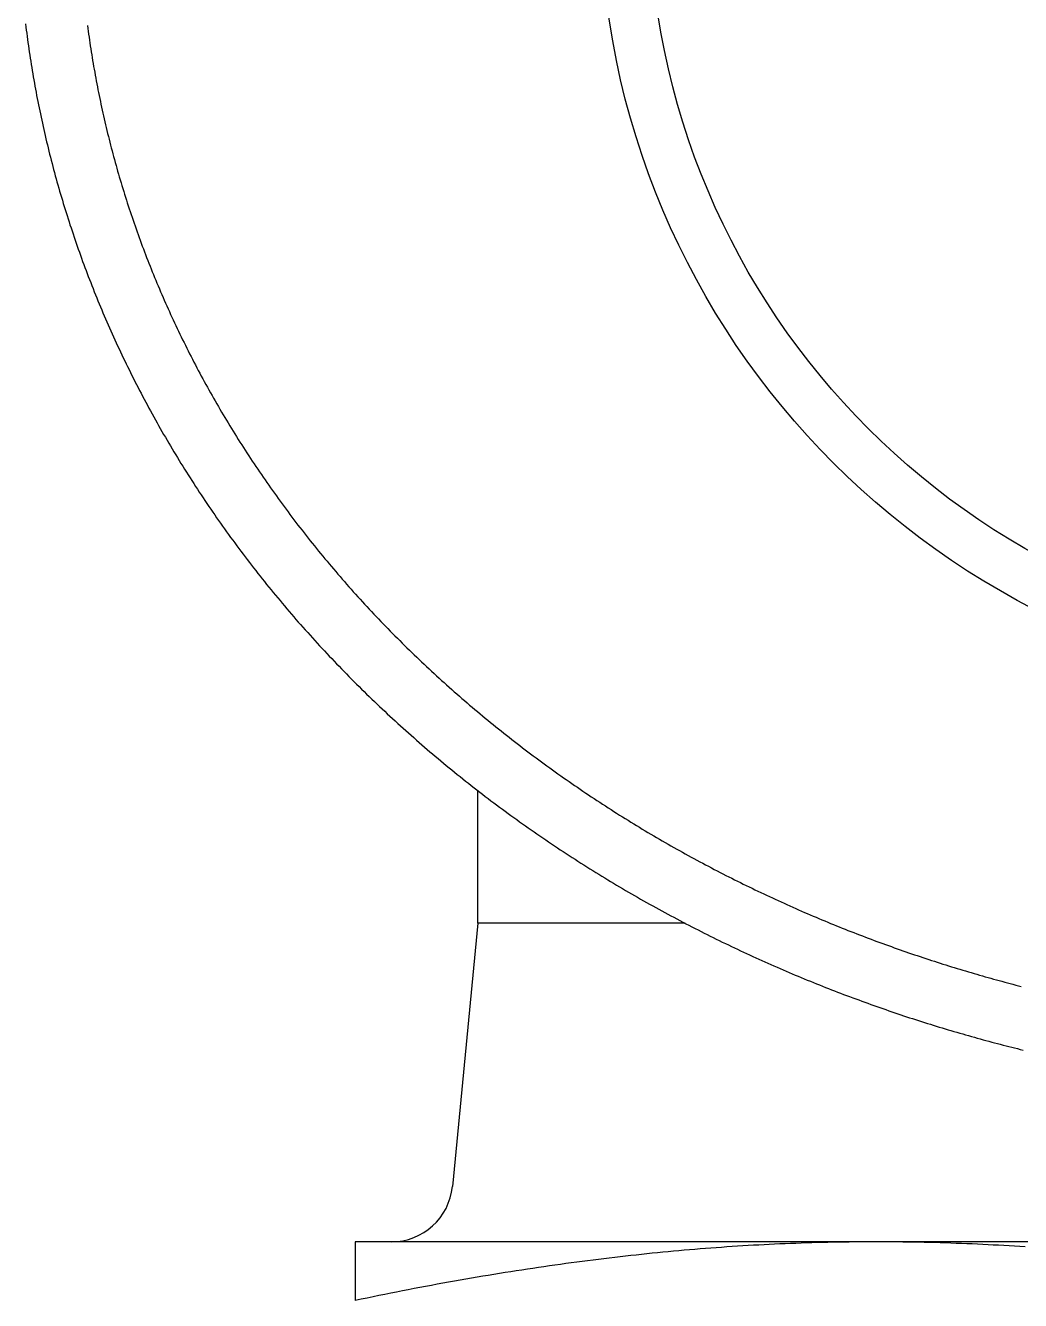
# Model space of a CAD drawing. Extents: x -15 to 88, y -14 to 40.
# Drawn here: x 63.14 to 71.26, y 16.52 to 26.93 of the extents above; entities that cross this region are included whole.
import ezdxf

# ---------------------------------------------------------------- set-up
doc = ezdxf.new("R2010")
doc.units = 0
doc.layers.get('0').update_dxf_attribs({"linetype": 'CONTINUOUS'})

msp = doc.modelspace()

# ---------------------------------------------------------------- linework, layer by layer
at = {"color": 7, "linetype": 'CONTINUOUS'}
for p, q in [((66.82802, 19.6), (66.82802, 20.68278)), ((66.82802, 19.6), (66.6215, 17.45214)), ((68.51969, 19.6), (66.82802, 19.6)), ((82.82802, 17), (65.82802, 17)), ((65.82802, 17), (65.82802, 16.5214))]:
    msp.add_line(p, q, dxfattribs=at)
at = {"color": 7}
for points in [[(63.1387, 26.9384, 0), (63.1418, 26.913, 0), (63.145, 26.8876, 0), (63.1482, 26.8622, 0), (63.1516, 26.8368, 0), (63.155, 26.8115, 0), (63.1585, 26.7861, 0), (63.162, 26.7607, 0), (63.1657, 26.7353, 0), (63.1694, 26.7099, 0), (63.1732, 26.6846, 0), (63.177, 26.6592, 0), (63.181, 26.6339, 0), (63.185, 26.6085, 0), (63.1891, 26.5832, 0), (63.1933, 26.5578, 0), (63.1976, 26.5325, 0), (63.2019, 26.5072, 0), (63.2063, 26.4818, 0), (63.2108, 26.4565, 0), (63.2154, 26.4312, 0), (63.22, 26.4059, 0), (63.2247, 26.3806, 0), (63.2295, 26.3553, 0), (63.2344, 26.33, 0), (63.2394, 26.3047, 0), (63.2444, 26.2794, 0), (63.2495, 26.2541, 0), (63.2547, 26.2289, 0), (63.26, 26.2036, 0), (63.2653, 26.1783, 0), (63.2707, 26.1531, 0), (63.2762, 26.1278, 0), (63.2818, 26.1026, 0), (63.2875, 26.0774, 0), (63.2932, 26.0522, 0), (63.299, 26.0269, 0), (63.3049, 26.0017, 0), (63.3109, 25.9765, 0), (63.3169, 25.9513, 0), (63.323, 25.9262, 0), (63.3293, 25.901, 0), (63.3355, 25.8758, 0), (63.3419, 25.8507, 0), (63.3483, 25.8255, 0), (63.3549, 25.8004, 0), (63.3614, 25.7752, 0), (63.3681, 25.7501, 0), (63.3749, 25.725, 0), (63.3817, 25.6999, 0), (63.3886, 25.6748, 0), (63.3956, 25.6497, 0), (63.4027, 25.6246, 0), (63.4098, 25.5995, 0), (63.417, 25.5745, 0), (63.4243, 25.5494, 0), (63.4317, 25.5244, 0), (63.4392, 25.4993, 0), (63.4467, 25.4743, 0), (63.4543, 25.4493, 0), (63.462, 25.4243, 0), (63.4698, 25.3993, 0), (63.4777, 25.3743, 0), (63.4856, 25.3494, 0), (63.4936, 25.3244, 0), (63.5017, 25.2995, 0), (63.5099, 25.2745, 0), (63.5181, 25.2496, 0), (63.5264, 25.2247, 0), (63.5349, 25.1998, 0), (63.5433, 25.1749, 0), (63.5519, 25.15, 0), (63.5605, 25.1252, 0), (63.5693, 25.1003, 0), (63.5781, 25.0755, 0), (63.587, 25.0506, 0), (63.5959, 25.0258, 0), (63.605, 25.001, 0), (63.6141, 24.9762, 0), (63.6233, 24.9514, 0), (63.6326, 24.9267, 0), (63.6419, 24.9019, 0), (63.6513, 24.8772, 0), (63.6609, 24.8524, 0), (63.6705, 24.8277, 0), (63.6801, 24.803, 0), (63.6899, 24.7783, 0), (63.6997, 24.7537, 0), (63.7096, 24.729, 0), (63.7196, 24.7044, 0), (63.7297, 24.6797, 0), (63.7399, 24.6551, 0), (63.7501, 24.6305, 0), (63.7604, 24.606, 0), (63.7708, 24.5814, 0), (63.7813, 24.5568, 0), (63.7918, 24.5323, 0), (63.8025, 24.5078, 0), (63.8132, 24.4833, 0), (63.824, 24.4588, 0), (63.8348, 24.4343, 0), (63.8458, 24.4099, 0), (63.8568, 24.3854, 0), (63.8679, 24.361, 0), (63.8791, 24.3366, 0), (63.8904, 24.3122, 0), (63.9018, 24.2878, 0), (63.9132, 24.2635, 0), (63.9247, 24.2391, 0), (63.9363, 24.2148, 0), (63.948, 24.1905, 0), (63.9597, 24.1662, 0), (63.9716, 24.142, 0), (63.9835, 24.1177, 0), (63.9955, 24.0935, 0), (64.0075, 24.0693, 0), (64.0197, 24.0451, 0), (64.0319, 24.0209, 0), (64.0442, 23.9968, 0), (64.0566, 23.9727, 0), (64.0691, 23.9486, 0), (64.0817, 23.9245, 0), (64.0943, 23.9004, 0), (64.107, 23.8763, 0), (64.1198, 23.8523, 0), (64.1327, 23.8283, 0), (64.1456, 23.8043, 0), (64.1587, 23.7803, 0), (64.1718, 23.7564, 0), (64.185, 23.7325, 0), (64.1983, 23.7086, 0), (64.2116, 23.6847, 0), (64.2251, 23.6608, 0), (64.2386, 23.637, 0), (64.2522, 23.6132, 0), (64.2659, 23.5894, 0), (64.2797, 23.5656, 0), (64.2935, 23.5418, 0), (64.3074, 23.5181, 0), (64.3214, 23.4944, 0), (64.3355, 23.4707, 0), (64.3497, 23.4471, 0), (64.3639, 23.4234, 0), (64.3783, 23.3998, 0), (64.3927, 23.3762, 0), (64.4072, 23.3526, 0), (64.4218, 23.3291, 0), (64.4364, 23.3055, 0), (64.4512, 23.282, 0), (64.466, 23.2586, 0), (64.4809, 23.2351, 0), (64.4959, 23.2117, 0), (64.511, 23.1883, 0), (64.5261, 23.1649, 0), (64.5414, 23.1415, 0), (64.5567, 23.1182, 0), (64.5721, 23.0949, 0), (64.5876, 23.0716, 0), (64.6031, 23.0484, 0), (64.6187, 23.0252, 0), (64.6345, 23.002, 0), (64.6502, 22.9788, 0), (64.6661, 22.9557, 0), (64.6821, 22.9326, 0), (64.6981, 22.9095, 0), (64.7142, 22.8865, 0), (64.7304, 22.8635, 0), (64.7467, 22.8405, 0), (64.763, 22.8175, 0), (64.7794, 22.7946, 0), (64.7959, 22.7717, 0), (64.8125, 22.7488, 0), (64.8292, 22.726, 0), (64.8459, 22.7032, 0), (64.8627, 22.6805, 0), (64.8796, 22.6577, 0), (64.8966, 22.635, 0), (64.9137, 22.6124, 0), (64.9308, 22.5898, 0), (64.948, 22.5672, 0), (64.9653, 22.5446, 0), (64.9826, 22.5221, 0), (65.0001, 22.4996, 0), (65.0176, 22.4772, 0), (65.0351, 22.4548, 0), (65.0528, 22.4324, 0), (65.0705, 22.4101, 0), (65.0884, 22.3878, 0), (65.1063, 22.3655, 0), (65.1242, 22.3433, 0), (65.1423, 22.3211, 0), (65.1604, 22.2989, 0), (65.1786, 22.2768, 0), (65.1968, 22.2548, 0), (65.2152, 22.2327, 0), (65.2336, 22.2108, 0), (65.2521, 22.1888, 0), (65.2706, 22.1669, 0), (65.2893, 22.145, 0), (65.308, 22.1232, 0), (65.3268, 22.1015, 0), (65.3456, 22.0797, 0), (65.3646, 22.058, 0), (65.3836, 22.0364, 0), (65.4026, 22.0148, 0), (65.4218, 21.9932, 0), (65.441, 21.9717, 0), (65.4603, 21.9503, 0), (65.4796, 21.9289, 0), (65.499, 21.9075, 0), (65.5185, 21.8862, 0), (65.5381, 21.8649, 0), (65.5577, 21.8437, 0), (65.5774, 21.8225, 0), (65.5971, 21.8014, 0), (65.617, 21.7803, 0), (65.6369, 21.7593, 0), (65.6568, 21.7383, 0), (65.6768, 21.7174, 0), (65.6969, 21.6965, 0), (65.7171, 21.6757, 0), (65.7373, 21.6549, 0), (65.7576, 21.6342, 0), (65.7779, 21.6135, 0), (65.7983, 21.5929, 0), (65.8188, 21.5723, 0), (65.8393, 21.5518, 0), (65.8599, 21.5313, 0), (65.8806, 21.5109, 0), (65.9013, 21.4906, 0), (65.9221, 21.4703, 0), (65.9429, 21.45, 0), (65.9638, 21.4298, 0), (65.9848, 21.4097, 0), (66.0058, 21.3896, 0), (66.0269, 21.3696, 0), (66.048, 21.3496, 0), (66.0692, 21.3297, 0), (66.0904, 21.3098, 0), (66.1117, 21.29, 0), (66.1331, 21.2703, 0), (66.1545, 21.2506, 0), (66.176, 21.231, 0), (66.1975, 21.2114, 0), (66.2191, 21.1919, 0), (66.2407, 21.1724, 0), (66.2624, 21.153, 0), (66.2842, 21.1337, 0), (66.306, 21.1144, 0), (66.3278, 21.0952, 0), (66.3497, 21.076, 0), (66.3717, 21.0569, 0), (66.3937, 21.0379, 0), (66.4158, 21.0189, 0), (66.4379, 21, 0), (66.4601, 20.9811, 0), (66.4823, 20.9624, 0), (66.5045, 20.9436, 0), (66.5269, 20.925, 0), (66.5492, 20.9064, 0), (66.5716, 20.8878, 0), (66.5941, 20.8693, 0), (66.6166, 20.8509, 0), (66.6392, 20.8326, 0), (66.6618, 20.8143, 0), (66.6844, 20.7961, 0), (66.7071, 20.7779, 0), (66.7298, 20.7598, 0), (66.7526, 20.7418, 0), (66.7754, 20.7239, 0), (66.7983, 20.706, 0), (66.8212, 20.6881, 0), (66.8442, 20.6704, 0), (66.8672, 20.6527, 0), (66.8902, 20.635, 0), (66.9133, 20.6175, 0), (66.9364, 20.6, 0), (66.9595, 20.5825, 0), (66.9827, 20.5651, 0), (67.006, 20.5478, 0), (67.0293, 20.5306, 0), (67.0526, 20.5134, 0), (67.0759, 20.4963, 0), (67.0993, 20.4793, 0), (67.1227, 20.4623, 0), (67.1462, 20.4454, 0), (67.1697, 20.4285, 0), (67.1932, 20.4118, 0), (67.2168, 20.3951, 0), (67.2404, 20.3784, 0), (67.264, 20.3619, 0), (67.2877, 20.3453, 0), (67.3114, 20.3289, 0), (67.3351, 20.3125, 0), (67.3589, 20.2962, 0), (67.3827, 20.28, 0), (67.4065, 20.2639, 0), (67.4303, 20.2478, 0), (67.4542, 20.2317, 0), (67.4781, 20.2158, 0), (67.5021, 20.1999, 0), (67.526, 20.1841, 0), (67.55, 20.1683, 0), (67.5741, 20.1526, 0), (67.5981, 20.137, 0), (67.6222, 20.1215, 0), (67.6463, 20.106, 0), (67.6704, 20.0906, 0), (67.6946, 20.0753, 0), (67.7188, 20.06, 0), (67.743, 20.0448, 0), (67.7672, 20.0297, 0), (67.7914, 20.0147, 0), (67.8157, 19.9997, 0), (67.84, 19.9848, 0), (67.8643, 19.9699, 0), (67.8887, 19.9552, 0), (67.913, 19.9405, 0), (67.9374, 19.9259, 0), (67.9618, 19.9113, 0), (67.9862, 19.8968, 0), (68.0106, 19.8824, 0), (68.0351, 19.8681, 0), (68.0595, 19.8538, 0), (68.084, 19.8396, 0), (68.1085, 19.8255, 0), (68.133, 19.8114, 0), (68.1576, 19.7975, 0), (68.1821, 19.7835, 0), (68.2067, 19.7697, 0), (68.2312, 19.7559, 0), (68.2558, 19.7422, 0), (68.2804, 19.7286, 0), (68.305, 19.7151, 0), (68.3297, 19.7016, 0), (68.3543, 19.6882, 0), (68.3789, 19.6748, 0), (68.4036, 19.6615, 0), (68.4283, 19.6483, 0), (68.4529, 19.6352, 0), (68.4776, 19.6221, 0), (68.5023, 19.6092, 0), (68.527, 19.5962, 0), (68.5517, 19.5834, 0), (68.5765, 19.5706, 0), (68.6012, 19.5579, 0), (68.6259, 19.5453, 0), (68.6507, 19.5327, 0), (68.6754, 19.5202, 0), (68.7002, 19.5077, 0), (68.7249, 19.4954, 0), (68.7497, 19.4831, 0), (68.7745, 19.4709, 0), (68.7993, 19.4587, 0), (68.824, 19.4466, 0), (68.8488, 19.4346, 0), (68.8736, 19.4227, 0), (68.8984, 19.4108, 0), (68.9232, 19.399, 0), (68.948, 19.3873, 0), (68.9728, 19.3756, 0), (68.9975, 19.364, 0), (69.0223, 19.3525, 0), (69.0471, 19.341, 0), (69.0719, 19.3296, 0), (69.0967, 19.3183, 0), (69.1215, 19.307, 0), (69.1463, 19.2959, 0), (69.1711, 19.2847, 0), (69.1959, 19.2737, 0), (69.2206, 19.2627, 0), (69.2454, 19.2518, 0), (69.2702, 19.241, 0), (69.295, 19.2302, 0), (69.3197, 19.2195, 0), (69.3445, 19.2088, 0), (69.3692, 19.1983, 0), (69.394, 19.1878, 0), (69.4187, 19.1773, 0), (69.4434, 19.167, 0), (69.4682, 19.1567, 0), (69.4929, 19.1464, 0), (69.5176, 19.1363, 0), (69.5423, 19.1262, 0), (69.567, 19.1162, 0), (69.5917, 19.1062, 0), (69.6164, 19.0963, 0), (69.6411, 19.0865, 0), (69.6657, 19.0767, 0), (69.6904, 19.067, 0), (69.7151, 19.0574, 0), (69.7397, 19.0478, 0), (69.7644, 19.0383, 0), (69.789, 19.0289, 0), (69.8137, 19.0195, 0), (69.8383, 19.0102, 0), (69.8629, 19.0009, 0), (69.8875, 18.9917, 0), (69.9121, 18.9826, 0), (69.9366, 18.9736, 0), (69.9612, 18.9646, 0), (69.9858, 18.9556, 0), (70.0103, 18.9468, 0), (70.0348, 18.938, 0), (70.0593, 18.9293, 0), (70.0838, 18.9206, 0), (70.1083, 18.912, 0), (70.1328, 18.9034, 0), (70.1572, 18.8949, 0), (70.1816, 18.8865, 0), (70.206, 18.8782, 0), (70.2304, 18.8699, 0), (70.2548, 18.8616, 0), (70.2792, 18.8535, 0), (70.3035, 18.8454, 0), (70.3278, 18.8373, 0), (70.3521, 18.8293, 0), (70.3764, 18.8214, 0), (70.4006, 18.8136, 0), (70.4249, 18.8058, 0), (70.4491, 18.798, 0), (70.4732, 18.7904, 0), (70.4974, 18.7828, 0), (70.5215, 18.7752, 0), (70.5456, 18.7677, 0), (70.5697, 18.7603, 0), (70.5938, 18.7529, 0), (70.6178, 18.7456, 0), (70.6418, 18.7384, 0), (70.6658, 18.7312, 0), (70.6897, 18.7241, 0), (70.7136, 18.717, 0), (70.7375, 18.71, 0), (70.7614, 18.703, 0), (70.7852, 18.6962, 0), (70.809, 18.6893, 0), (70.8328, 18.6826, 0), (70.8565, 18.6759, 0), (70.8802, 18.6692, 0), (70.9039, 18.6626, 0), (70.9275, 18.6561, 0), (70.9511, 18.6496, 0), (70.9747, 18.6432, 0), (70.9983, 18.6369, 0), (71.0218, 18.6306, 0), (71.0452, 18.6244, 0), (71.0686, 18.6182, 0), (71.092, 18.6121, 0), (71.1154, 18.606, 0), (71.1387, 18.6, 0), (71.162, 18.5941, 0), (71.1852, 18.5882, 0), (71.2084, 18.5824, 0), (71.2316, 18.5766, 0), (71.2547, 18.5709, 0), (71.2778, 18.5652, 0)], [(63.6441, 26.9265, 0), (63.6472, 26.9026, 0), (63.6504, 26.8787, 0), (63.6537, 26.8548, 0), (63.6571, 26.8309, 0), (63.6605, 26.807, 0), (63.664, 26.7831, 0), (63.6676, 26.7592, 0), (63.6712, 26.7354, 0), (63.6749, 26.7115, 0), (63.6787, 26.6876, 0), (63.6826, 26.6638, 0), (63.6865, 26.6399, 0), (63.6905, 26.6161, 0), (63.6946, 26.5922, 0), (63.6988, 26.5684, 0), (63.703, 26.5445, 0), (63.7073, 26.5207, 0), (63.7117, 26.4969, 0), (63.7161, 26.473, 0), (63.7206, 26.4492, 0), (63.7252, 26.4254, 0), (63.7299, 26.4016, 0), (63.7346, 26.3778, 0), (63.7394, 26.354, 0), (63.7443, 26.3302, 0), (63.7493, 26.3064, 0), (63.7543, 26.2826, 0), (63.7594, 26.2588, 0), (63.7646, 26.235, 0), (63.7699, 26.2113, 0), (63.7752, 26.1875, 0), (63.7806, 26.1638, 0), (63.7861, 26.14, 0), (63.7916, 26.1163, 0), (63.7972, 26.0925, 0), (63.8029, 26.0688, 0), (63.8087, 26.0451, 0), (63.8145, 26.0213, 0), (63.8205, 25.9976, 0), (63.8265, 25.9739, 0), (63.8325, 25.9502, 0), (63.8387, 25.9265, 0), (63.8449, 25.9029, 0), (63.8512, 25.8792, 0), (63.8575, 25.8555, 0), (63.864, 25.8319, 0), (63.8705, 25.8082, 0), (63.8771, 25.7846, 0), (63.8837, 25.7609, 0), (63.8905, 25.7373, 0), (63.8973, 25.7137, 0), (63.9042, 25.6901, 0), (63.9111, 25.6665, 0), (63.9181, 25.6429, 0), (63.9252, 25.6193, 0), (63.9324, 25.5957, 0), (63.9397, 25.5721, 0), (63.947, 25.5486, 0), (63.9544, 25.525, 0), (63.9619, 25.5015, 0), (63.9695, 25.4779, 0), (63.9771, 25.4544, 0), (63.9848, 25.4309, 0), (63.9926, 25.4074, 0), (64.0004, 25.3839, 0), (64.0083, 25.3604, 0), (64.0163, 25.3369, 0), (64.0244, 25.3135, 0), (64.0326, 25.29, 0), (64.0408, 25.2666, 0), (64.0491, 25.2431, 0), (64.0575, 25.2197, 0), (64.0659, 25.1963, 0), (64.0745, 25.1729, 0), (64.0831, 25.1495, 0), (64.0918, 25.1261, 0), (64.1005, 25.1028, 0), (64.1093, 25.0794, 0), (64.1182, 25.0561, 0), (64.1272, 25.0327, 0), (64.1363, 25.0094, 0), (64.1454, 24.9861, 0), (64.1546, 24.9628, 0), (64.1639, 24.9395, 0), (64.1733, 24.9163, 0), (64.1827, 24.893, 0), (64.1922, 24.8697, 0), (64.2018, 24.8465, 0), (64.2115, 24.8233, 0), (64.2212, 24.8001, 0), (64.231, 24.7769, 0), (64.2409, 24.7537, 0), (64.2509, 24.7305, 0), (64.2609, 24.7074, 0), (64.271, 24.6842, 0), (64.2812, 24.6611, 0), (64.2915, 24.638, 0), (64.3018, 24.6149, 0), (64.3122, 24.5918, 0), (64.3227, 24.5687, 0), (64.3333, 24.5457, 0), (64.344, 24.5227, 0), (64.3547, 24.4996, 0), (64.3655, 24.4766, 0), (64.3764, 24.4536, 0), (64.3873, 24.4307, 0), (64.3983, 24.4077, 0), (64.4094, 24.3847, 0), (64.4206, 24.3618, 0), (64.4319, 24.3389, 0), (64.4432, 24.316, 0), (64.4546, 24.2931, 0), (64.4661, 24.2703, 0), (64.4777, 24.2474, 0), (64.4893, 24.2246, 0), (64.5011, 24.2018, 0), (64.5128, 24.179, 0), (64.5247, 24.1562, 0), (64.5367, 24.1334, 0), (64.5487, 24.1107, 0), (64.5608, 24.088, 0), (64.573, 24.0653, 0), (64.5852, 24.0426, 0), (64.5976, 24.0199, 0), (64.61, 23.9973, 0), (64.6224, 23.9746, 0), (64.635, 23.952, 0), (64.6477, 23.9294, 0), (64.6604, 23.9068, 0), (64.6732, 23.8843, 0), (64.686, 23.8618, 0), (64.699, 23.8392, 0), (64.712, 23.8167, 0), (64.7251, 23.7943, 0), (64.7383, 23.7718, 0), (64.7515, 23.7494, 0), (64.7649, 23.727, 0), (64.7783, 23.7046, 0), (64.7918, 23.6822, 0), (64.8054, 23.6598, 0), (64.819, 23.6375, 0), (64.8327, 23.6152, 0), (64.8465, 23.5929, 0), (64.8604, 23.5706, 0), (64.8744, 23.5483, 0), (64.8884, 23.5261, 0), (64.9025, 23.5039, 0), (64.9167, 23.4817, 0), (64.931, 23.4595, 0), (64.9454, 23.4374, 0), (64.9598, 23.4152, 0), (64.9743, 23.3931, 0), (64.9889, 23.3711, 0), (65.0036, 23.349, 0), (65.0183, 23.327, 0), (65.0331, 23.305, 0), (65.048, 23.283, 0), (65.063, 23.2611, 0), (65.078, 23.2391, 0), (65.0931, 23.2172, 0), (65.1083, 23.1954, 0), (65.1236, 23.1735, 0), (65.1389, 23.1517, 0), (65.1544, 23.1299, 0), (65.1699, 23.1082, 0), (65.1854, 23.0864, 0), (65.2011, 23.0647, 0), (65.2168, 23.043, 0), (65.2326, 23.0214, 0), (65.2485, 22.9998, 0), (65.2644, 22.9782, 0), (65.2805, 22.9566, 0), (65.2966, 22.9351, 0), (65.3127, 22.9136, 0), (65.329, 22.8922, 0), (65.3453, 22.8707, 0), (65.3617, 22.8493, 0), (65.3782, 22.828, 0), (65.3947, 22.8066, 0), (65.4113, 22.7853, 0), (65.428, 22.7641, 0), (65.4448, 22.7428, 0), (65.4616, 22.7216, 0), (65.4785, 22.7005, 0), (65.4955, 22.6793, 0), (65.5126, 22.6582, 0), (65.5297, 22.6372, 0), (65.5469, 22.6161, 0), (65.5642, 22.5951, 0), (65.5815, 22.5742, 0), (65.5989, 22.5533, 0), (65.6164, 22.5324, 0), (65.634, 22.5116, 0), (65.6516, 22.4907, 0), (65.6693, 22.47, 0), (65.6871, 22.4493, 0), (65.7049, 22.4286, 0), (65.7228, 22.4079, 0), (65.7408, 22.3873, 0), (65.7589, 22.3668, 0), (65.777, 22.3462, 0), (65.7952, 22.3258, 0), (65.8134, 22.3053, 0), (65.8318, 22.2849, 0), (65.8502, 22.2646, 0), (65.8686, 22.2443, 0), (65.8871, 22.224, 0), (65.9057, 22.2038, 0), (65.9244, 22.1836, 0), (65.9431, 22.1635, 0), (65.9619, 22.1434, 0), (65.9807, 22.1233, 0), (65.9997, 22.1033, 0), (66.0186, 22.0834, 0), (66.0377, 22.0635, 0), (66.0568, 22.0436, 0), (66.076, 22.0238, 0), (66.0952, 22.0041, 0), (66.1145, 21.9844, 0), (66.1338, 21.9647, 0), (66.1533, 21.9451, 0), (66.1727, 21.9255, 0), (66.1923, 21.906, 0), (66.2119, 21.8865, 0), (66.2315, 21.8671, 0), (66.2512, 21.8477, 0), (66.271, 21.8284, 0), (66.2908, 21.8091, 0), (66.3107, 21.7899, 0), (66.3307, 21.7707, 0), (66.3507, 21.7516, 0), (66.3708, 21.7325, 0), (66.3909, 21.7135, 0), (66.411, 21.6945, 0), (66.4313, 21.6756, 0), (66.4516, 21.6568, 0), (66.4719, 21.638, 0), (66.4923, 21.6192, 0), (66.5128, 21.6005, 0), (66.5333, 21.5819, 0), (66.5538, 21.5633, 0), (66.5744, 21.5447, 0), (66.5951, 21.5263, 0), (66.6158, 21.5078, 0), (66.6366, 21.4895, 0), (66.6574, 21.4712, 0), (66.6783, 21.4529, 0), (66.6992, 21.4347, 0), (66.7202, 21.4166, 0), (66.7412, 21.3985, 0), (66.7623, 21.3805, 0), (66.7834, 21.3625, 0), (66.8046, 21.3446, 0), (66.8258, 21.3267, 0), (66.8471, 21.3089, 0), (66.8684, 21.2912, 0), (66.8898, 21.2735, 0), (66.9112, 21.2559, 0), (66.9327, 21.2383, 0), (66.9542, 21.2209, 0), (66.9757, 21.2034, 0), (66.9973, 21.186, 0), (67.019, 21.1687, 0), (67.0407, 21.1515, 0), (67.0624, 21.1343, 0), (67.0842, 21.1171, 0), (67.106, 21.1001, 0), (67.1279, 21.0831, 0), (67.1498, 21.0661, 0), (67.1717, 21.0492, 0), (67.1937, 21.0324, 0), (67.2157, 21.0156, 0), (67.2378, 20.9989, 0), (67.2599, 20.9823, 0), (67.282, 20.9657, 0), (67.3042, 20.9492, 0), (67.3264, 20.9327, 0), (67.3486, 20.9163, 0), (67.3709, 20.9, 0), (67.3933, 20.8837, 0), (67.4156, 20.8675, 0), (67.438, 20.8514, 0), (67.4605, 20.8353, 0), (67.4829, 20.8193, 0), (67.5054, 20.8033, 0), (67.528, 20.7874, 0), (67.5505, 20.7716, 0), (67.5731, 20.7559, 0), (67.5958, 20.7402, 0), (67.6184, 20.7245, 0), (67.6411, 20.709, 0), (67.6639, 20.6934, 0), (67.6866, 20.678, 0), (67.7094, 20.6626, 0), (67.7322, 20.6473, 0), (67.7551, 20.6321, 0), (67.7779, 20.6169, 0), (67.8009, 20.6018, 0), (67.8238, 20.5867, 0), (67.8467, 20.5717, 0), (67.8697, 20.5568, 0), (67.8927, 20.542, 0), (67.9158, 20.5272, 0), (67.9388, 20.5125, 0), (67.9619, 20.4978, 0), (67.985, 20.4832, 0), (68.0082, 20.4687, 0), (68.0313, 20.4542, 0), (68.0545, 20.4399, 0), (68.0777, 20.4255, 0), (68.101, 20.4113, 0), (68.1242, 20.3971, 0), (68.1475, 20.383, 0), (68.1708, 20.3689, 0), (68.1941, 20.3549, 0), (68.2174, 20.341, 0), (68.2408, 20.3272, 0), (68.2641, 20.3134, 0), (68.2875, 20.2997, 0), (68.3109, 20.286, 0), (68.3343, 20.2725, 0), (68.3578, 20.2589, 0), (68.3812, 20.2455, 0), (68.4047, 20.2321, 0), (68.4282, 20.2188, 0), (68.4517, 20.2056, 0), (68.4752, 20.1924, 0), (68.4987, 20.1793, 0), (68.5222, 20.1663, 0), (68.5458, 20.1533, 0), (68.5693, 20.1404, 0), (68.5929, 20.1275, 0), (68.6165, 20.1148, 0), (68.6401, 20.1021, 0), (68.6637, 20.0894, 0), (68.6873, 20.0769, 0), (68.711, 20.0644, 0), (68.7346, 20.0519, 0), (68.7583, 20.0396, 0), (68.7819, 20.0273, 0), (68.8056, 20.015, 0), (68.8293, 20.0028, 0), (68.8529, 19.9907, 0), (68.8766, 19.9787, 0), (68.9003, 19.9667, 0), (68.924, 19.9548, 0), (68.9478, 19.943, 0), (68.9715, 19.9312, 0), (68.9952, 19.9195, 0), (69.0189, 19.9079, 0), (69.0427, 19.8963, 0), (69.0664, 19.8848, 0), (69.0901, 19.8734, 0), (69.1139, 19.862, 0), (69.1376, 19.8507, 0), (69.1614, 19.8394, 0), (69.1851, 19.8283, 0), (69.2089, 19.8171, 0), (69.2326, 19.8061, 0), (69.2564, 19.7951, 0), (69.2801, 19.7842, 0), (69.3039, 19.7734, 0), (69.3276, 19.7626, 0), (69.3514, 19.7519, 0), (69.3751, 19.7412, 0), (69.3989, 19.7306, 0), (69.4226, 19.7201, 0), (69.4464, 19.7096, 0), (69.4701, 19.6992, 0), (69.4938, 19.6889, 0), (69.5176, 19.6787, 0), (69.5413, 19.6685, 0), (69.565, 19.6583, 0), (69.5887, 19.6483, 0), (69.6125, 19.6383, 0), (69.6362, 19.6283, 0), (69.6599, 19.6185, 0), (69.6836, 19.6087, 0), (69.7072, 19.5989, 0), (69.7309, 19.5892, 0), (69.7546, 19.5796, 0), (69.7783, 19.5701, 0), (69.802, 19.5606, 0), (69.8256, 19.5512, 0), (69.8493, 19.5418, 0), (69.873, 19.5325, 0), (69.8966, 19.5233, 0), (69.9202, 19.5141, 0), (69.9439, 19.505, 0), (69.9675, 19.4959, 0), (69.9911, 19.4869, 0), (70.0147, 19.478, 0), (70.0384, 19.4691, 0), (70.0619, 19.4603, 0), (70.0855, 19.4516, 0), (70.1091, 19.4429, 0), (70.1327, 19.4343, 0), (70.1562, 19.4257, 0), (70.1797, 19.4172, 0), (70.2033, 19.4088, 0), (70.2268, 19.4004, 0), (70.2503, 19.3921, 0), (70.2738, 19.3838, 0), (70.2972, 19.3756, 0), (70.3207, 19.3675, 0), (70.3441, 19.3594, 0), (70.3675, 19.3514, 0), (70.3909, 19.3434, 0), (70.4143, 19.3355, 0), (70.4377, 19.3277, 0), (70.461, 19.3199, 0), (70.4844, 19.3122, 0), (70.5077, 19.3045, 0), (70.531, 19.2969, 0), (70.5543, 19.2894, 0), (70.5775, 19.2819, 0), (70.6007, 19.2745, 0), (70.6239, 19.2671, 0), (70.6471, 19.2598, 0), (70.6703, 19.2526, 0), (70.6934, 19.2454, 0), (70.7165, 19.2382, 0), (70.7396, 19.2312, 0), (70.7627, 19.2242, 0), (70.7857, 19.2172, 0), (70.8087, 19.2103, 0), (70.8317, 19.2035, 0), (70.8547, 19.1967, 0), (70.8776, 19.19, 0), (70.9005, 19.1833, 0), (70.9234, 19.1767, 0), (70.9463, 19.1701, 0), (70.9691, 19.1636, 0), (70.9919, 19.1572, 0), (71.0146, 19.1508, 0), (71.0373, 19.1445, 0), (71.06, 19.1382, 0), (71.0827, 19.132, 0), (71.1053, 19.1259, 0), (71.1279, 19.1198, 0), (71.1505, 19.1137, 0), (71.173, 19.1077, 0), (71.1955, 19.1018, 0), (71.218, 19.0959, 0), (71.2404, 19.0901, 0), (71.2628, 19.0844, 0)], [(70.078, 17, 0), (70.0342, 16.9999, 0), (69.9903, 16.9998, 0), (69.9466, 16.9995, 0), (69.9028, 16.9991, 0), (69.8592, 16.9986, 0), (69.8155, 16.998, 0), (69.7719, 16.9973, 0), (69.7283, 16.9965, 0), (69.6848, 16.9956, 0), (69.6413, 16.9946, 0), (69.5978, 16.9934, 0), (69.5544, 16.9922, 0), (69.511, 16.9908, 0), (69.4676, 16.9894, 0), (69.4242, 16.9878, 0), (69.3808, 16.9862, 0), (69.3375, 16.9844, 0), (69.2942, 16.9825, 0), (69.2508, 16.9805, 0), (69.2075, 16.9784, 0), (69.1642, 16.9763, 0), (69.1209, 16.974, 0), (69.0776, 16.9716, 0), (69.0343, 16.9691, 0), (68.991, 16.9665, 0), (68.9477, 16.9637, 0), (68.9044, 16.9609, 0), (68.8611, 16.958, 0), (68.8178, 16.955, 0), (68.7744, 16.9519, 0), (68.7311, 16.9486, 0), (68.6877, 16.9453, 0), (68.6443, 16.9419, 0), (68.6009, 16.9383, 0), (68.5575, 16.9347, 0), (68.514, 16.9309, 0), (68.4705, 16.9271, 0), (68.427, 16.9231, 0), (68.3834, 16.9191, 0), (68.3399, 16.9149, 0), (68.2962, 16.9107, 0), (68.2526, 16.9063, 0), (68.2089, 16.9018, 0), (68.1651, 16.8973, 0), (68.1214, 16.8926, 0), (68.0775, 16.8878, 0), (68.0336, 16.8829, 0), (67.9897, 16.8779, 0), (67.9457, 16.8728, 0), (67.9017, 16.8676, 0), (67.8576, 16.8623, 0), (67.8135, 16.8569, 0), (67.7692, 16.8514, 0), (67.725, 16.8458, 0), (67.6806, 16.8401, 0), (67.6362, 16.8342, 0), (67.5917, 16.8283, 0), (67.5472, 16.8223, 0), (67.5025, 16.8161, 0), (67.4578, 16.8099, 0), (67.4131, 16.8035, 0), (67.3682, 16.797, 0), (67.3233, 16.7905, 0), (67.2782, 16.7838, 0), (67.2331, 16.777, 0), (67.1879, 16.7701, 0), (67.1426, 16.7631, 0), (67.0972, 16.756, 0), (67.0517, 16.7488, 0), (67.0062, 16.7414, 0), (66.9605, 16.734, 0), (66.9147, 16.7264, 0), (66.8688, 16.7188, 0), (66.8228, 16.711, 0), (66.7767, 16.7031, 0), (66.7305, 16.6951, 0), (66.6842, 16.687, 0), (66.6377, 16.6788, 0), (66.5911, 16.6705, 0), (66.5445, 16.662, 0), (66.4976, 16.6535, 0), (66.4507, 16.6448, 0), (66.4036, 16.636, 0), (66.3564, 16.6271, 0), (66.3091, 16.6181, 0), (66.2617, 16.6089, 0), (66.2141, 16.5997, 0), (66.1663, 16.5903, 0), (66.1184, 16.5808, 0), (66.0704, 16.5712, 0), (66.0222, 16.5615, 0), (65.9739, 16.5517, 0), (65.9254, 16.5417, 0), (65.8768, 16.5316, 0), (65.828, 16.5214, 0)], [(71.295, 16.958, 0), (71.2516, 16.9609, 0), (71.2083, 16.9637, 0), (71.165, 16.9665, 0), (71.1217, 16.9691, 0), (71.0784, 16.9716, 0), (71.0351, 16.974, 0), (70.9918, 16.9763, 0), (70.9485, 16.9784, 0), (70.9052, 16.9805, 0), (70.8619, 16.9825, 0), (70.8186, 16.9844, 0), (70.7752, 16.9862, 0), (70.7319, 16.9878, 0), (70.6885, 16.9894, 0), (70.6451, 16.9908, 0), (70.6017, 16.9922, 0), (70.5582, 16.9934, 0), (70.5147, 16.9946, 0), (70.4712, 16.9956, 0), (70.4277, 16.9965, 0), (70.3841, 16.9973, 0), (70.3405, 16.998, 0), (70.2969, 16.9986, 0), (70.2532, 16.9991, 0), (70.2095, 16.9995, 0), (70.1657, 16.9998, 0), (70.1219, 16.9999, 0), (70.078, 17, 0)]]:
    msp.add_polyline3d(points, dxfattribs=at)
at = {"color": 7, "linetype": 'CONTINUOUS'}
for radius in [6.5, 6.1]:
    msp.add_circle((74.32802, 27.95), radius, dxfattribs=at)
msp.add_arc((66.12379, 17.5), 0.5, 270, 354.507675, dxfattribs=at)

doc.saveas('drawing.dxf')
